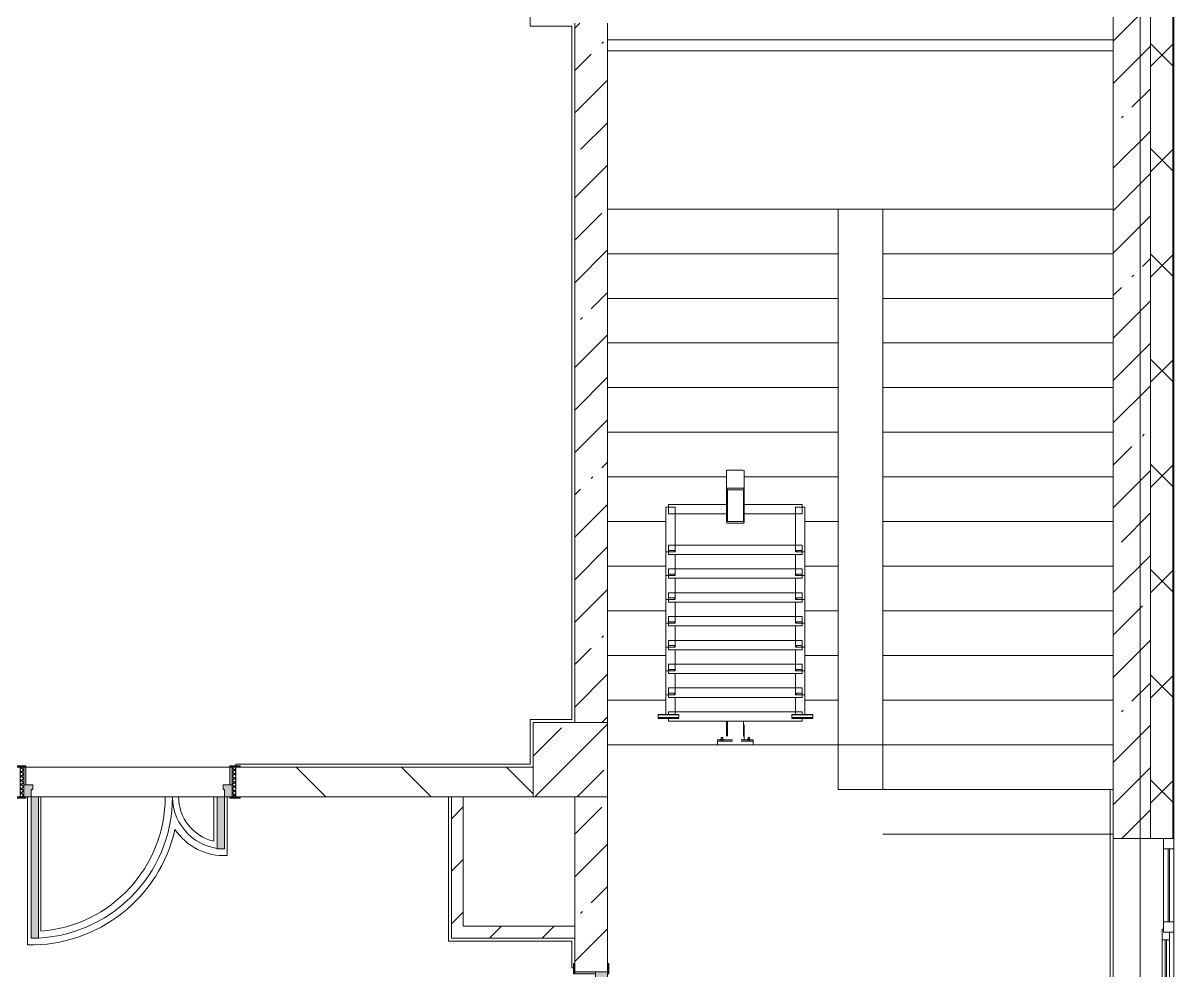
# Model space of a CAD drawing. Header units: millimetres. Extents: x -5524 to 188508, y -8553 to 29000.
# Drawn here: x 178998 to 186736, y 12230 to 18600 of the extents above; entities that cross this region are included whole.
import ezdxf

# ---------------------------------------------------------------- set-up
doc = ezdxf.new("R2010")
doc.units = ezdxf.units.MM
doc.linetypes.add('200_ШТРИХ__ш1_п0_6_', pattern=[160, 100, -60])
for name, color, linetype, lineweight in [('A-DETL-MBND-1', 7, '200_ШТРИХ__ш1_п0_6_', 9), ('A-GENM', 7, 'Continuous', 5), ('A-GLAZ-2', 7, 'Continuous', 5), ('A-WALL', 7, 'Continuous', 9), ('A-WALL-2', 7, 'Continuous', 5), ('I-WALL-2', 7, 'Continuous', 5), ('S-COLS-2', 7, 'Continuous', 5), ('S-STRS-2', 7, 'Continuous', 5), ('Оси', 7, 'Continuous', 9)]:
    doc.layers.add(name, color=color, linetype=linetype, lineweight=lineweight)
for name, color, linetype, lineweight, true_color in [('A-DOOR-4', 7, 'Continuous', 5, 0xaaaaaa), ('A-DOOR-5', 7, 'Continuous', 5, 0xe2e2e2), ('A-DOOR-FRAM-4', 7, 'Continuous', 5, 0xe2e2e2), ('A-DOOR-FRAM-5', 7, 'Continuous', 5, 0xaaaaaa), ('A-FLOR-2', 7, 'Continuous', 5, 0xaaaaaa)]:
    doc.layers.add(name, color=color, linetype=linetype, lineweight=lineweight, true_color=true_color)
pattern_1 = [(45, (61498, 0), (-285.1231, 285.1231), []), (45, (61783.12, 0), (-285.1231, 285.1231), [504.031, -100.806, 16.764, -84.042])]
pattern_2 = [(45, (61498, 0), (-176.7767, 176.7767), [])]

# ---------------------------------------------------------------- blocks, each defined once
blk = doc.blocks.new('110_Дверь_СКБ_2Ст - Д-1_л_Лестничная клетка EIS60 2-32142534-3_6_1_птичка')
at = {"layer": 'A-DOOR-5'}
for points in [[(612.5, 110), (662.5, 110), (662.5, 1010), (612.5, 1010), (612.5, 604.3)], [(-587.5, 110), (-587.5, 510), (-637.5, 510), (-637.5, 110)], [(712.5, -110), (712.5, 30), (697.5, 25.9), (697.5, -110)]]:
    blk.add_hatch(color=256, dxfattribs=at).paths.add_polyline_path(points)
h = blk.add_hatch(color=256, dxfattribs=at)
h.paths.add_polyline_path([(712.5, 30), (712.5, 110), (662.5, 110), (662.5, 60), (652.5, 60), (652.5, 30)])
h.paths.add_polyline_path([(-627.5, 30), (-627.5, 60), (-637.5, 60), (-637.5, 110), (-687.5, 110), (-687.5, 30)])
at = {"layer": 'A-DOOR-FRAM-4'}
for points in [[(-672.5, 110), (-672.5, 118), (-742.5, 118), (-742.5, 110)], [(767.5, 110), (767.5, 118), (697.5, 118), (697.5, 110)], [(-672.5, -110), (-672.5, 30), (-687.5, 25.9), (-687.5, -110)], [(-672.5, -118), (-672.5, -110), (-742.5, -110), (-742.5, -118)], [(767.5, -118), (767.5, -110), (697.5, -110), (697.5, -118)]]:
    blk.add_hatch(color=256, dxfattribs=at).paths.add_polyline_path(points)
at = {"layer": 'A-DOOR-4'}
for p, q in [((662.5, 1010), (612.5, 1010)), ((612.5, 1010), (612.5, 110)), ((662.5, 110), (662.5, 1010)), ((-637.5, 510), (-637.5, 110)), ((-587.5, 510), (-637.5, 510)), ((-587.5, 110), (-587.5, 510)), ((-637.5, 110), (-587.5, 110)), ((612.5, 110), (662.5, 110))]:
    blk.add_line(p, q, dxfattribs=at)
for centre, radius, start, end in [((662.5, 110), 900, 90, 180), ((-637.5, 110), 400, 360, 90)]:
    blk.add_arc(centre, radius, start, end, dxfattribs=at)
at = {"layer": 'A-DOOR-FRAM-5'}
for p, q in [((-672.5, 118), (-742.5, 118)), ((-742.5, 118), (-742.5, 110)), ((-742.5, 110), (-672.5, 110)), ((-637.5, 110), (-687.5, 110)), ((-687.5, 110), (-687.5, 30)), ((-672.5, 110), (-672.5, 118)), ((-637.5, 60), (-637.5, 110)), ((662.5, 110), (662.5, 60)), ((712.5, 110), (662.5, 110)), ((767.5, 118), (697.5, 118)), ((697.5, 118), (697.5, 110)), ((697.5, 110), (767.5, 110)), ((712.5, 30), (712.5, 110)), ((767.5, 110), (767.5, 118)), ((-687.5, 30), (-627.5, 30)), ((-672.5, 30), (-687.5, 30)), ((-687.5, 30), (-687.5, -110)), ((-672.5, -110), (-672.5, 30)), ((-627.5, 60), (-637.5, 60)), ((-627.5, 30), (-627.5, 60)), ((662.5, 60), (652.5, 60)), ((652.5, 60), (652.5, 30)), ((652.5, 30), (712.5, 30)), ((712.5, 30), (697.5, 30)), ((697.5, 30), (697.5, -110)), ((712.5, -110), (712.5, 30)), ((-672.5, -110), (-742.5, -110)), ((-742.5, -110), (-742.5, -118)), ((-742.5, -118), (-672.5, -118)), ((-687.5, -110), (-672.5, -110)), ((-672.5, -118), (-672.5, -110)), ((697.5, -110), (712.5, -110)), ((767.5, -110), (697.5, -110)), ((697.5, -110), (697.5, -118)), ((697.5, -118), (767.5, -118)), ((767.5, -118), (767.5, -110))]:
    blk.add_line(p, q, dxfattribs=at)
blk = doc.blocks.new('120_Окно_СКБ_2Ст_Фрамуга сверху - 120_Окно_СКБ_2Ст_2300х2500_h_ ДОО 2-24160916-3_6_1_птичка')
at = {"layer": 'A-GLAZ-2'}
for p, q in [((-1150, 13), (-1150, 83)), ((-1150, 83), (-1080, 83)), ((1150, 83), (-1150, 83)), ((-1080, 83), (-1080, 13)), ((-1080, 83), (1080, 83)), ((-590, 13), (-590, 83)), ((-590, 83), (-520, 83)), ((-520, 83), (-520, 13)), ((1080, 13), (1080, 83)), ((1080, 83), (1150, 83)), ((1150, 83), (1150, 13)), ((-1080, 13), (-1150, 13)), ((-1150, 13), (-540, 13)), ((-590, 53), (-1080, 53)), ((-590, 43), (-1080, 43)), ((-1080, 13), (-540, 13)), ((-520, 13), (-590, 13)), ((-520, 13), (-540, 13)), ((-540, 13), (-540, 3)), ((-540, 3), (1100, 3)), ((1100, 3), (-540, 3)), ((1080, 53), (-520, 53)), ((-520, 53), (-520, 13)), ((-470, 3), (-470, 53)), ((-470, 33), (1030, 33)), ((1030, 23), (-470, 23)), ((1030, 3), (1030, 53)), ((1080, 13), (1080, 53)), ((1150, 13), (1080, 13)), ((1100, 13), (1080, 13)), ((1100, 13), (1150, 13)), ((1100, 3), (1100, 13))]:
    blk.add_line(p, q, dxfattribs=at)
blk = doc.blocks.new('Анкер клиновой - Анкер клиновой МКТ В 10-10-16_85-22193208-3_6_1_птичка')
at = {"layer": 'A-DETL-MBND-1'}
for p, q in [((122191.4, 13788), (122191.4, 13784)), ((122207.4, 13788), (122191.4, 13788)), ((122191.4, 13788), (122207.4, 13788)), ((122194.4, 13798), (122194.4, 13784)), ((122204.4, 13798), (122194.4, 13798)), ((122194.4, 13798), (122204.4, 13798)), ((122204.4, 13784), (122204.4, 13798)), ((122207.4, 13784), (122207.4, 13788))]:
    blk.add_line(p, q, dxfattribs=at)
blk = doc.blocks.new('ОМ_Полоса_Трапеция прямоугольная_Прокат_ГОСТ 103-2006 - ОМ_Полоса_Трапеция прямоугольная_Прокат_ГОСТ 103-2006-21111644-3_6_1_птичка')
at = {"layer": 'A-GENM'}
for p, q in [((122699.4, 15046.5), (122699.4, 15056.5)), ((122699.4, 15056.5), (122739.4, 15056.5)), ((122739.4, 15046.5), (122699.4, 15046.5)), ((122739.4, 15056.5), (122739.4, 15046.5))]:
    blk.add_line(p, q, dxfattribs=at)
blk = doc.blocks.new('ОМ_Полоса_Трапеция прямоугольная_Прокат_ГОСТ 103-2006 - ОМ_Полоса_Трапеция прямоугольная_Прокат_ГОСТ 103-2006-V96-3_6_1_птичка')
at = {"layer": 'A-GENM'}
for p, q in [((122699.4, 14416.5), (122699.4, 14406.5)), ((122739.4, 14416.5), (122699.4, 14416.5)), ((122699.4, 14406.5), (122739.4, 14406.5)), ((122739.4, 14406.5), (122739.4, 14416.5))]:
    blk.add_line(p, q, dxfattribs=at)
blk = doc.blocks.new('ОМ_Полоса_Трапеция прямоугольная_Прокат_ГОСТ 103-2006 - ОМ_Полоса_Трапеция прямоугольная_Прокат_ГОСТ 103-2006-V97-3_6_1_птичка')
at = {"layer": 'A-GENM'}
for p, q in [((122699.4, 14256.5), (122699.4, 14246.5)), ((122739.4, 14256.5), (122699.4, 14256.5)), ((122699.4, 14246.5), (122739.4, 14246.5)), ((122739.4, 14246.5), (122739.4, 14256.5))]:
    blk.add_line(p, q, dxfattribs=at)
blk = doc.blocks.new('ОМ_Полоса_Трапеция прямоугольная_Прокат_ГОСТ 103-2006 - ОМ_Полоса_Трапеция прямоугольная_Прокат_ГОСТ 103-2006-V98-3_6_1_птичка')
at = {"layer": 'A-GENM'}
for p, q in [((122699.4, 14096.5), (122699.4, 14086.5)), ((122739.4, 14096.5), (122699.4, 14096.5)), ((122699.4, 14086.5), (122739.4, 14086.5)), ((122739.4, 14086.5), (122739.4, 14096.5))]:
    blk.add_line(p, q, dxfattribs=at)
blk = doc.blocks.new('ОМ_Полоса_Прокат_ГОСТ 103-2006 - ОМ_Полоса_Прокат_ГОСТ 103-2006-22193251-3_6_1_птичка')
at = {"layer": 'A-GENM'}
for p, q in [((122809.4, 13929.5), (122669.4, 13929.5)), ((122669.4, 13929.5), (122669.4, 13926.5)), ((122809.4, 13926.5), (122809.4, 13929.5)), ((122669.4, 13926.5), (122809.4, 13926.5))]:
    blk.add_line(p, q, dxfattribs=at)
blk = doc.blocks.new('ОМ_Полоса_Прокат_ГОСТ 103-2006 - ОМ_Полоса_Прокат_ГОСТ 103-2006-22193252-3_6_1_птичка')
at = {"layer": 'A-GENM'}
for p, q in [((122669.4, 13954.2), (122669.4, 13950.8)), ((122809.4, 13954.2), (122669.4, 13954.2)), ((122669.4, 13950.8), (122809.4, 13950.8)), ((122669.4, 13933.9), (122669.4, 13950.8)), ((122809.4, 13933.9), (122669.4, 13933.9)), ((122809.4, 13950.8), (122809.4, 13954.2)), ((122809.4, 13950.8), (122809.4, 13933.9))]:
    blk.add_line(p, q, dxfattribs=at)
blk = doc.blocks.new('ОМ_Полоса_Трапеция прямоугольная_Прокат_ГОСТ 103-2006 - ОМ_Полоса_Трапеция прямоугольная_Прокат_ГОСТ 103-2006-21111686-3_6_1_птичка')
at = {"layer": 'A-GENM'}
for p, q in [((121839.4, 15056.5), (121879.4, 15056.5)), ((121839.4, 15046.5), (121839.4, 15056.5)), ((121879.4, 15046.5), (121839.4, 15046.5)), ((121879.4, 15056.5), (121879.4, 15046.5))]:
    blk.add_line(p, q, dxfattribs=at)
blk = doc.blocks.new('ОМ_Полоса_Трапеция прямоугольная_Прокат_ГОСТ 103-2006 - ОМ_Полоса_Трапеция прямоугольная_Прокат_ГОСТ 103-2006-V99-3_6_1_птичка')
at = {"layer": 'A-GENM'}
for p, q in [((121879.4, 14416.5), (121839.4, 14416.5)), ((121839.4, 14416.5), (121839.4, 14406.5)), ((121839.4, 14406.5), (121879.4, 14406.5)), ((121879.4, 14406.5), (121879.4, 14416.5))]:
    blk.add_line(p, q, dxfattribs=at)
blk = doc.blocks.new('ОМ_Полоса_Трапеция прямоугольная_Прокат_ГОСТ 103-2006 - ОМ_Полоса_Трапеция прямоугольная_Прокат_ГОСТ 103-2006-V100-3_6_1_птичка')
at = {"layer": 'A-GENM'}
for p, q in [((121879.4, 14256.5), (121839.4, 14256.5)), ((121839.4, 14256.5), (121839.4, 14246.5)), ((121839.4, 14246.5), (121879.4, 14246.5)), ((121879.4, 14246.5), (121879.4, 14256.5))]:
    blk.add_line(p, q, dxfattribs=at)
blk = doc.blocks.new('ОМ_Полоса_Трапеция прямоугольная_Прокат_ГОСТ 103-2006 - ОМ_Полоса_Трапеция прямоугольная_Прокат_ГОСТ 103-2006-V101-3_6_1_птичка')
at = {"layer": 'A-GENM'}
for p, q in [((121879.4, 14096.5), (121839.4, 14096.5)), ((121839.4, 14096.5), (121839.4, 14086.5)), ((121839.4, 14086.5), (121879.4, 14086.5)), ((121879.4, 14086.5), (121879.4, 14096.5))]:
    blk.add_line(p, q, dxfattribs=at)
blk = doc.blocks.new('ОМ_Полоса_Прокат_ГОСТ 103-2006 - ОМ_Полоса_Прокат_ГОСТ 103-2006-22193295-3_6_1_птичка')
at = {"layer": 'A-GENM'}
for p, q in [((121909.4, 13929.5), (121769.4, 13929.5)), ((121769.4, 13929.5), (121769.4, 13926.5)), ((121909.4, 13926.5), (121909.4, 13929.5)), ((121769.4, 13926.5), (121909.4, 13926.5))]:
    blk.add_line(p, q, dxfattribs=at)
blk = doc.blocks.new('ОМ_Полоса_Прокат_ГОСТ 103-2006 - ОМ_Полоса_Прокат_ГОСТ 103-2006-22193296-3_6_1_птичка')
at = {"layer": 'A-GENM'}
for p, q in [((121909.4, 13954.2), (121769.4, 13954.2)), ((121769.4, 13954.2), (121769.4, 13950.8)), ((121769.4, 13950.8), (121909.4, 13950.8)), ((121769.4, 13933.9), (121769.4, 13950.8)), ((121909.4, 13933.9), (121769.4, 13933.9)), ((121909.4, 13950.8), (121909.4, 13954.2)), ((121909.4, 13950.8), (121909.4, 13933.9))]:
    blk.add_line(p, q, dxfattribs=at)
blk = doc.blocks.new('ОМ_Нижняя опорная пятка1 - ОМ_Нижняя опорная пятка-21111576-3_6_1_птичка')
at = {"layer": 'A-DETL-MBND-1'}
for p, q in [((-96, -10), (-96, 0)), ((-84, -10), (-84, 0)), ((84, -10), (84, 0)), ((96, -10), (96, 0))]:
    blk.add_line(p, q, dxfattribs=at)
blk = doc.blocks.new('ОМ_Труба_ГОСТ 8639-82 - ОМ_Труба_ГОСТ 8639-82-21111694-3_6_1_птичка')
at = {"layer": 'A-GENM'}
for p, q in [((122229.4, 15590.5), (122229.4, 15456.5)), ((122238.4, 15595.1), (122340.4, 15595.1)), ((122349.4, 15456.5), (122349.4, 15590.5)), ((122229.4, 15256.4), (122229.4, 15456.5)), ((122235.4, 15456.5), (122235.4, 15256.4)), ((122238.4, 15474.2), (122340.4, 15474.2)), ((122340.4, 15462.4), (122238.4, 15462.4)), ((122343.4, 15256.4), (122343.4, 15456.5)), ((122349.4, 15456.5), (122349.4, 15256.4)), ((122238.4, 15250.5), (122340.4, 15250.5)), ((122340.4, 15238.8), (122238.4, 15238.8))]:
    blk.add_line(p, q, dxfattribs=at)
at = {"layer": 'A-GENM', "flags": 128}
for points in [[(122229.4, 15456.5), (122229.6, 15460), (122230.1, 15463.3), (122231, 15466.3), (122232.1, 15469), (122233.4, 15471.2), (122235, 15472.8), (122236.7, 15473.8), (122238.4, 15474.2)], [(122238.4, 15462.4), (122237.9, 15462.3), (122237.3, 15461.9), (122236.8, 15461.4), (122236.3, 15460.7), (122235.9, 15459.8), (122235.7, 15458.8), (122235.5, 15457.7), (122235.4, 15456.5)], [(122340.4, 15474.2), (122342.2, 15473.8), (122343.9, 15472.8), (122345.4, 15471.2), (122346.8, 15469), (122347.9, 15466.3), (122348.8, 15463.3), (122349.3, 15460), (122349.4, 15456.5)], [(122343.4, 15456.5), (122343.4, 15457.7), (122343.2, 15458.8), (122342.9, 15459.8), (122342.6, 15460.7), (122342.1, 15461.4), (122341.6, 15461.9), (122341, 15462.3), (122340.4, 15462.4)], [(122238.4, 15238.8), (122236.7, 15239.1), (122235, 15240.1), (122233.4, 15241.8), (122232.1, 15243.9), (122231, 15246.6), (122230.1, 15249.7), (122229.6, 15253), (122229.4, 15256.4)], [(122235.4, 15256.4), (122235.5, 15255.3), (122235.7, 15254.2), (122235.9, 15253.2), (122236.3, 15252.3), (122236.8, 15251.5), (122237.3, 15251), (122237.9, 15250.7), (122238.4, 15250.5)], [(122349.4, 15256.4), (122349.3, 15253), (122348.8, 15249.7), (122347.9, 15246.6), (122346.8, 15243.9), (122345.4, 15241.8), (122343.9, 15240.1), (122342.2, 15239.1), (122340.4, 15238.8)], [(122340.4, 15250.5), (122341, 15250.7), (122341.6, 15251), (122342.1, 15251.5), (122342.6, 15252.3), (122342.9, 15253.2), (122343.2, 15254.2), (122343.4, 15255.3), (122343.4, 15256.4)]]:
    blk.add_lwpolyline(points, dxfattribs=at)
at = {"layer": 'A-GENM'}
for centre, major_axis, start_param, end_param in [((122238.4, 15590.5), (9, 0), 1.570796, 3.141593), ((122340.4, 15590.5), (9, 0), 0, 1.570796), ((122238.4, 15538.5), (9, 0), 3.141593, 3.665191), ((122340.4, 15538.5), (-9, 0), 2.617994, 3.141593)]:
    blk.add_ellipse(centre, major_axis=major_axis, ratio=0.509802, start_param=start_param, end_param=end_param, dxfattribs=at)
blk = doc.blocks.new('ОМ_Уголок_ГОСТ 8509-93 - ОМ_Уголок_ГОСТ 8509-93-22194532-3_6_1_птичка')
at = {"layer": 'A-GENM'}
for p, q in [((0, 45.2), (0, -17.8)), ((390, 45.2), (0, 45.2)), ((900, 45.2), (510, 45.2)), ((900, -17.8), (900, 45.2)), ((0, -17.8), (390, -17.8)), ((510, -17.8), (900, -17.8))]:
    blk.add_line(p, q, dxfattribs=at)
blk = doc.blocks.new('ОМ_Уголок_ГОСТ 8509-93 - ОМ_Уголок_ГОСТ 8509-93-V102-3_6_1_птичка')
at = {"layer": 'A-GENM'}
for p, q in [((0, 45.2), (0, -17.8)), ((900, 45.2), (0, 45.2)), ((900, -17.8), (900, 45.2)), ((0, -17.8), (900, -17.8))]:
    blk.add_line(p, q, dxfattribs=at)
blk = doc.blocks.new('ОМ_Уголок_ГОСТ 8509-93 - ОМ_Уголок_ГОСТ 8509-93-22194533-3_6_1_птичка')
at = {"layer": 'A-GENM'}
for p, q in [((0, 45.2), (0, -17.8)), ((300, 45.2), (0, 45.2)), ((300, -17.8), (300, 45.2)), ((0, -17.8), (300, -17.8))]:
    blk.add_line(p, q, dxfattribs=at)
blk = doc.blocks.new('ОМ_Уголок_ГОСТ 8509-93 - ОМ_Уголок_ГОСТ 8509-93-V103-3_6_1_птичка')
at = {"layer": 'A-GENM'}
for p, q in [((0, 45.2), (0, -17.8)), ((142.2, 45.2), (0, 45.2)), ((0, -17.8), (160, -17.8))]:
    blk.add_line(p, q, dxfattribs=at)
blk = doc.blocks.new('ОМ_Уголок_ГОСТ 8509-93 - ОМ_Уголок_ГОСТ 8509-93-V104-3_6_1_птичка')
at = {"layer": 'A-GENM'}
for p, q in [((300, 45.2), (157.8, 45.2)), ((300, -17.8), (300, 45.2)), ((140, -17.8), (300, -17.8))]:
    blk.add_line(p, q, dxfattribs=at)
blk = doc.blocks.new('ОМ_Уголок_ГОСТ 8509-93 - ОМ_Уголок_ГОСТ 8509-93-V105-3_6_1_птичка')
at = {"layer": 'A-GENM'}
for p, q in [((0, 45.2), (0, 27.8)), ((900, 45.2), (0, 45.2)), ((0, 7.4), (0, -17.8)), ((900, 27.8), (900, 45.2)), ((900, -17.8), (900, 7.4)), ((0, -17.8), (900, -17.8))]:
    blk.add_line(p, q, dxfattribs=at)
blk = doc.blocks.new('ОМ_Уголок_ГОСТ 8509-93 - ОМ_Уголок_ГОСТ 8509-93-V106-3_6_1_птичка')
at = {"layer": 'A-GENM'}
for p, q in [((0, 45.2), (0, -17.8)), ((7.4, 45.2), (0, 45.2)), ((142.2, 45.2), (27.8, 45.2)), ((0, -17.8), (7.4, -17.8)), ((27.8, -17.8), (160, -17.8))]:
    blk.add_line(p, q, dxfattribs=at)
blk = doc.blocks.new('ОМ_Уголок_ГОСТ 8509-93 - ОМ_Уголок_ГОСТ 8509-93-V107-3_6_1_птичка')
at = {"layer": 'A-GENM'}
for p, q in [((272.2, 45.2), (157.8, 45.2)), ((300, 45.2), (292.6, 45.2)), ((300, -17.8), (300, 45.2)), ((140, -17.8), (272.2, -17.8)), ((292.6, -17.8), (300, -17.8))]:
    blk.add_line(p, q, dxfattribs=at)
blk = doc.blocks.new('ОМ_Труба_ГОСТ 8639-82 - ОМ_Труба_ГОСТ 8639-82-21111710-3_6_1_птичка')
at = {"layer": 'A-DETL-MBND-1'}
for p, q in [((122229.4, 13908.7), (122229.4, 13784)), ((122235.4, 13908.7), (122235.4, 13784)), ((122343.4, 13908.7), (122343.4, 13784)), ((122349.4, 13784), (122349.4, 13908.7))]:
    blk.add_line(p, q, dxfattribs=at)
blk = doc.blocks.new('ОМ_Уголок_ГОСТ 8510-86 - ОМ_Уголок_ГОСТ 8510-86-21111720-3_6_1_птичка')
at = {"layer": 'A-DETL-MBND-1'}
for p, q in [((0, 34), (0, 0)), ((0, 10), (240, 10)), ((0, 0), (240, 0)), ((240, 0), (240, 34))]:
    blk.add_line(p, q, dxfattribs=at)
blk = doc.blocks.new('BSC_Колонна _Прямоугольная - 500х500-22291386-3_6_1_птичка')
at = {"layer": 'S-COLS-2'}
h = blk.add_hatch(dxfattribs=at)
h.set_pattern_fill('FP_129', color=256, style=0, pattern_type=2)
h.set_pattern_definition([(45, (-121180, -13650), (-285.1231, 285.1231), []), (45, (-120894.88, -13650), (-285.1231, 285.1231), [504.031, -100.806, 16.764, -84.042])])
h.paths.add_polyline_path([(-250, -250), (250, -250), (250, 250), (-250, 250), (-250, -114.1)])
for p, q in [((250, 250), (-250, 250)), ((-250, 250), (-250, -250)), ((250, -250), (250, 250)), ((-250, -250), (250, -250))]:
    blk.add_line(p, q, dxfattribs=at)
blk = doc.blocks.new('110_Дверь_СКБ_2Ст - Д-6_п__ ДОО_Дв_1450x2100h_Дверь из раздевальной в коридор-32358047-3_6_1_птичка')
at = {"layer": 'A-DOOR-4'}
h = blk.add_hatch(dxfattribs=at)
h.set_pattern_fill('FP_152', color=256, style=0, pattern_type=2)
h.set_pattern_definition([(225, (1576.41, -164.685), (-14.14214, 14.14214), []), (135, (1576.41, -164.685), (14.14214, 14.14214), [])])
h.paths.add_polyline_path([(737.5, -100), (737.5, 100), (712.5, 100), (712.5, -100)])
at = {"layer": 'A-DOOR-5'}
h = blk.add_hatch(color=256, dxfattribs=at)
h.paths.add_polyline_path([(-637.5, -100), (-637.5, -50), (-627.5, -50), (-627.5, -20), (-687.5, -20), (-687.5, -100)])
h.paths.add_polyline_path([(662.5, -100), (712.5, -100), (712.5, -20), (652.5, -20), (652.5, -50), (662.5, -50)])
for points in [[(-587.5, -1050), (-587.5, -100), (-637.5, -100), (-637.5, -1050)], [(662.5, -450), (662.5, -100), (612.5, -100), (612.5, -450)]]:
    blk.add_hatch(color=256, dxfattribs=at).paths.add_polyline_path(points)
at = {"layer": 'A-DOOR-FRAM-4'}
for points in [[(-672.5, 100), (-672.5, 108), (-742.5, 108), (-742.5, 100)], [(-672.5, -20), (-672.5, 100), (-687.5, 100), (-687.5, -20)], [(767.5, 100), (767.5, 108), (697.5, 108), (697.5, 100)], [(712.5, -20), (712.5, 100), (697.5, 100), (697.5, -20)], [(-672.5, -108), (-672.5, -100), (-742.5, -100), (-742.5, -108)], [(767.5, -108), (767.5, -100), (697.5, -100), (697.5, -108)]]:
    blk.add_hatch(color=256, dxfattribs=at).paths.add_polyline_path(points)
at = {"layer": 'A-DOOR-FRAM-5'}
h = blk.add_hatch(dxfattribs=at)
h.set_pattern_fill('FP_153', color=256, style=0, pattern_type=2)
h.set_pattern_definition([(315, (-546.384, -164.685), (-14.1421, -14.1421), []), (225, (-546.384, -164.685), (-14.1421, 14.1421), [])])
h.paths.add_polyline_path([(-687.5, -100), (-687.5, 100), (-712.5, 100), (-712.5, -100)])
at = {"layer": 'A-DOOR-4'}
for p, q in [((-637.5, -100), (-587.5, -100)), ((-637.5, -1050), (-637.5, -100)), ((-587.5, -100), (-587.5, -1050)), ((612.5, -100), (662.5, -100)), ((612.5, -450), (612.5, -100)), ((662.5, -100), (662.5, -450)), ((662.5, -450), (612.5, -450)), ((-587.5, -1050), (-637.5, -1050))]:
    blk.add_line(p, q, dxfattribs=at)
for centre, radius, start, end in [((-637.5, -100), 950, 270, 360), ((662.5, -100), 350, 180, 270)]:
    blk.add_arc(centre, radius, start, end, dxfattribs=at)
at = {"layer": 'A-DOOR-FRAM-5'}
for p, q in [((-742.5, 108), (-672.5, 108)), ((-742.5, 100), (-742.5, 108)), ((-672.5, 100), (-742.5, 100)), ((-712.5, 100), (-687.5, 100)), ((-712.5, -100), (-712.5, 100)), ((-687.5, 100), (-687.5, -100)), ((-687.5, 100), (-672.5, 100)), ((-687.5, -20), (-687.5, 100)), ((-672.5, 108), (-672.5, 100)), ((-672.5, 100), (-672.5, -20)), ((697.5, 100), (697.5, 108)), ((697.5, 108), (767.5, 108)), ((697.5, -20), (697.5, 100)), ((697.5, 100), (712.5, 100)), ((767.5, 100), (697.5, 100)), ((712.5, -100), (712.5, 100)), ((712.5, 100), (737.5, 100)), ((712.5, 100), (712.5, -20)), ((737.5, 100), (737.5, -100)), ((767.5, 108), (767.5, 100)), ((-687.5, -20), (-627.5, -20)), ((-687.5, -100), (-687.5, -20)), ((-672.5, -20), (-687.5, -20)), ((-637.5, -50), (-637.5, -100)), ((-627.5, -50), (-637.5, -50)), ((-627.5, -20), (-627.5, -50)), ((652.5, -20), (712.5, -20)), ((652.5, -50), (652.5, -20)), ((662.5, -50), (652.5, -50)), ((662.5, -100), (662.5, -50)), ((712.5, -20), (697.5, -20)), ((712.5, -20), (712.5, -100)), ((-742.5, -100), (-672.5, -100)), ((-742.5, -108), (-742.5, -100)), ((-672.5, -108), (-742.5, -108)), ((-687.5, -100), (-712.5, -100)), ((-637.5, -100), (-687.5, -100)), ((-672.5, -100), (-672.5, -108)), ((712.5, -100), (662.5, -100)), ((697.5, -108), (697.5, -100)), ((697.5, -100), (767.5, -100)), ((767.5, -108), (697.5, -108)), ((737.5, -100), (712.5, -100)), ((767.5, -100), (767.5, -108))]:
    blk.add_line(p, q, dxfattribs=at)
blk = doc.blocks.new('Зашивка приборов отопления41 - Зашивка приборов отопления-33325756-3_6_1_птичка')
at = {"layer": 'A-WALL-2'}
for p, q in [((121290.8, 18669.6), (124690.8, 18669.6)), ((124690.8, 18669.6), (121290.8, 18669.6)), ((121290.8, 18594.6), (124690.8, 18594.6))]:
    blk.add_line(p, q, dxfattribs=at)

msp = doc.modelspace()

# ---------------------------------------------------------------- hatches: boundary and pattern name
at = {"layer": 'A-WALL-2'}
h = msp.add_hatch(dxfattribs=at)
h.set_pattern_fill('FP_68', color=256, style=0, pattern_type=2)
h.set_pattern_definition([(45, (61498, 0), (-353.5534, 353.5534), []), (135, (61498, 0), (-353.5534, -353.5534), [])])
h.paths.add_polyline_path([(186578, -250), (186728, -250), (186728, 7700), (186578, 7700), (186578, -100)])
h.paths.add_polyline_path([(186728, 8900), (186728, 10820), (186578, 10820), (186578, 8900)])
h.paths.add_polyline_path([(186728, 13120), (186728, 21400), (186578, 21400), (186578, 13120)])
at = {"layer": 'I-WALL-2'}
h = msp.add_hatch(dxfattribs=at)
h.set_pattern_fill('FP_64', color=256, style=0, pattern_type=2)
h.set_pattern_definition(pattern_1)
h.paths.add_polyline_path([(186328, 10600), (186578, 10600), (186578, 10820), (186328, 10820), (186328, 10643.5)])
h.paths.add_polyline_path([(186578, 13120), (186578, 21400), (186328, 21400), (186328, 13120)])
h = msp.add_hatch(dxfattribs=at)
h.set_pattern_fill('FP_64', color=256, style=0, pattern_type=2)
h.set_pattern_definition(pattern_1)
h.paths.add_polyline_path([(182708, 10380), (182928, 10380), (182928, 10825), (182708, 10825), (182708, 10400)])
h.paths.add_polyline_path([(182928, 12225), (182928, 13400), (182708, 13400), (182708, 12225), (182878, 12225)])
h.paths.add_polyline_path([(182708, 13900), (182928, 13900), (182928, 18600), (182708, 18600), (182708, 14692.8)])
h.paths.add_polyline_path([(182927.6, 19100), (182928, 19100), (182928, 19110), (182708, 19110), (182708, 19100)])
h = msp.add_hatch(dxfattribs=at)
h.set_pattern_fill('FP_67', color=256, style=0, pattern_type=2)
h.set_pattern_definition([(135, (61498, 0), (-353.5534, -353.5534), [])])
h.paths.add_polyline_path([(182428, 13400), (182428, 13600), (180428.4, 13600), (180428.4, 13400), (181958, 13400)])
h.paths.add_polyline_path([(172548, 13400), (177098, 13400), (177098, 13600), (172548, 13600), (172548, 13535.9)])
h.paths.add_polyline_path([(171298, 13400), (172048, 13400), (172048, 13600), (171268, 13600), (171268, 13400)])
h.paths.add_polyline_path([(178948.4, 13400), (178978.4, 13400), (178978.4, 13600), (177598, 13600), (177598, 13400), (178024.4, 13400)])
h.paths.add_polyline_path([(169818, 13400), (169818, 13600), (164498, 13600), (164498, 13400), (169788, 13400)])
h.paths.add_polyline_path([(162598, 13400), (163048, 13400), (163048, 13600), (162598, 13600), (162598, 13535.9)])
h = msp.add_hatch(dxfattribs=at)
h.set_pattern_fill('FP_69', color=256, style=0, pattern_type=2)
h.set_pattern_definition(pattern_2)
h.paths.add_polyline_path([(181958, 12450), (181958, 13400), (181878, 13400), (181878, 12450)])
h = msp.add_hatch(dxfattribs=at)
h.set_pattern_fill('FP_69', color=256, style=0, pattern_type=2)
h.set_pattern_definition(pattern_2)
h.paths.add_polyline_path([(182708, 12450), (182708, 12530), (181958, 12530), (181958, 12450)])

# ---------------------------------------------------------------- linework, layer by layer
at = {"layer": 'A-FLOR-2'}
for p, q in [((182408, 18580), (182408, 19120)), ((182688, 18580), (182408, 18580)), ((182688, 13920), (182688, 18580)), ((182408, 13620), (182408, 13920)), ((182408, 13920), (182688, 13920)), ((184778, 13750), (182928, 13750)), ((184478, 13450), (184478, 13750)), ((184778, 13450), (184778, 13750)), ((180428.4, 13608), (180428.4, 13620)), ((180428.4, 13620), (182408, 13620)), ((179029.3, 13400), (179029.3, 12405.2)), ((179119.3, 13400), (179103.4, 13400)), ((179119.3, 12497.7), (179119.3, 13400)), ((180044.3, 13400), (179954.3, 13400)), ((180303.4, 13400), (180280.4, 13400)), ((180280.4, 13400), (180280.4, 13102.9)), ((180370.4, 13005.6), (180370.4, 13400)), ((181858, 12430), (181858, 13400)), ((186307, 13450), (184478, 13450)), ((186307, 10600), (186307, 13450)), ((186328, 13150), (186307, 13150)), ((182688, 12430), (181858, 12430)), ((182688, 12250), (182688, 12430)), ((182700, 12250), (182688, 12250))]:
    msp.add_line(p, q, dxfattribs=at)
for centre, radius, start, end in [((179049.3, 13400), 905, 274.43687, 360), ((180349.3, 13400), 305, 180, 256.9573), ((179049.3, 13400), 995, 268.8489, 347.32946), ((180349.3, 13400), 395, 213.54048, 273.07201)]:
    msp.add_arc(centre, radius, start, end, dxfattribs=at)
at = {"layer": 'A-WALL'}
for p, q in [((186728, 13120), (186728, 21550)), ((186731, 13120), (186731, 21553)), ((186578, 21400), (186578, 13120)), ((186578, 13120), (186578, 21400)), ((181958, 13400), (181878, 13400)), ((182708, 12450), (182708, 12530))]:
    msp.add_line(p, q, dxfattribs=at)
at = {"layer": 'A-WALL-2'}
for p, q in [((186736, 7700), (186736, 21558)), ((186578, 13120), (186736, 13120))]:
    msp.add_line(p, q, dxfattribs=at)
at = {"layer": 'I-WALL-2'}
for p, q in [((186328, 18850), (186328, 10600)), ((182708, 18600), (182708, 13900)), ((182928, 13900), (182928, 18600)), ((179018.4, 13600), (180388.4, 13600)), ((182428, 13600), (180458.4, 13600)), ((179954.3, 13400), (179119.3, 13400)), ((180280.4, 13400), (180044.3, 13400)), ((180458.4, 13400), (181878, 13400)), ((181878, 13400), (181878, 12450)), ((181958, 12530), (181958, 13400)), ((181958, 13400), (182428, 13400)), ((182708, 13400), (182708, 12530)), ((182928, 12280), (182928, 13400)), ((186328, 13120), (186578, 13120)), ((182708, 12530), (181958, 12530)), ((181878, 12450), (182708, 12450)), ((182708, 12450), (182708, 12280))]:
    msp.add_line(p, q, dxfattribs=at)
at = {"layer": 'S-STRS-2'}
for p, q in [((182928, 17350), (184478, 17350)), ((182928, 17350), (184478, 17350)), ((184478, 17350), (184778, 17350)), ((184478, 17050), (184478, 17350)), ((186328, 17350), (184778, 17350)), ((184778, 17350), (184778, 17050)), ((186328, 17350), (184778, 17350)), ((182928, 17050), (184478, 17050)), ((182928, 17050), (184478, 17050)), ((184478, 16750), (184478, 17050)), ((184778, 17050), (184778, 16750)), ((186328, 17050), (184778, 17050)), ((186328, 17050), (184778, 17050)), ((182928, 16750), (184478, 16750)), ((182928, 16750), (184478, 16750)), ((184478, 16450), (184478, 16750)), ((184778, 16750), (184778, 16450)), ((186328, 16750), (184778, 16750)), ((186328, 16750), (184778, 16750)), ((182928, 16450), (184478, 16450)), ((182928, 16450), (184478, 16450)), ((184478, 16150), (184478, 16450)), ((184778, 16450), (184778, 16150)), ((186328, 16450), (184778, 16450)), ((186328, 16450), (184778, 16450)), ((182928, 16150), (184478, 16150)), ((182928, 16150), (184478, 16150)), ((184478, 15850), (184478, 16150)), ((184778, 16150), (184778, 15850)), ((186328, 16150), (184778, 16150)), ((186328, 16150), (184778, 16150)), ((182928, 15850), (184478, 15850)), ((182928, 15850), (184478, 15850)), ((184478, 15550), (184478, 15850)), ((184778, 15850), (184778, 15550)), ((186328, 15850), (184778, 15850)), ((186328, 15850), (184778, 15850)), ((182928, 15550), (183730.6, 15550)), ((182928, 15550), (183730.6, 15550)), ((183844.3, 15550), (184478, 15550)), ((183844.3, 15550), (184478, 15550)), ((184478, 15250), (184478, 15550)), ((184778, 15550), (184778, 15250)), ((186328, 15550), (184778, 15550)), ((186328, 15550), (184778, 15550)), ((182928, 15250), (183319.6, 15250)), ((182928, 15250), (183319.6, 15250)), ((184255.2, 15250), (184478, 15250)), ((184255.2, 15250), (184478, 15250)), ((184478, 14950), (184478, 15250)), ((184778, 15250), (184778, 14950)), ((186328, 15250), (184778, 15250)), ((186328, 15250), (184778, 15250)), ((182928, 14950), (183319.6, 14950)), ((182928, 14950), (183319.6, 14950)), ((184255.2, 14950), (184478, 14950)), ((184255.2, 14950), (184478, 14950)), ((184478, 14650), (184478, 14950)), ((184778, 14950), (184778, 14650)), ((186328, 14950), (184778, 14950)), ((186328, 14950), (184778, 14950)), ((182928, 14650), (183319.6, 14650)), ((182928, 14650), (183319.6, 14650)), ((184255.2, 14650), (184478, 14650)), ((184255.2, 14650), (184478, 14650)), ((184478, 14350), (184478, 14650)), ((184778, 14650), (184778, 14350)), ((186328, 14650), (184778, 14650)), ((186328, 14650), (184778, 14650)), ((182928, 14350), (183319.6, 14350)), ((182928, 14350), (183319.6, 14350)), ((184255.2, 14350), (184478, 14350)), ((184255.2, 14350), (184478, 14350)), ((184478, 14050), (184478, 14350)), ((184778, 14350), (184778, 14050)), ((186328, 14350), (184778, 14350)), ((186328, 14350), (184778, 14350)), ((182928, 14050), (183319.6, 14050)), ((182928, 14050), (183319.6, 14050)), ((184255.2, 14050), (184478, 14050)), ((184255.2, 14050), (184478, 14050)), ((184478, 13750), (184478, 14050)), ((184778, 14050), (184778, 13750)), ((186328, 14050), (184778, 14050)), ((186328, 14050), (184778, 14050)), ((186328, 13750), (184778, 13750)), ((186328, 13750), (184778, 13750)), ((186328, 13450), (186307, 13450)), ((186328, 13450), (186307, 13450)), ((186328, 13150), (184778, 13150))]:
    msp.add_line(p, q, dxfattribs=at)
at = {"layer": 'Оси'}
msp.add_line((186508, 10029.8), (186508, 21915.1), dxfattribs=at)

# ---------------------------------------------------------------- block references
at = {"layer": 'A-DETL-MBND-1'}
for name, p in [('ОМ_Труба_ГОСТ 8639-82 - ОМ_Труба_ГОСТ 8639-82-21111710-3_6_1_птичка', (61498, 0)), ('Анкер клиновой - Анкер клиновой МКТ В 10-10-16_85-22193208-3_6_1_птичка', (61498, 0)), ('ОМ_Нижняя опорная пятка1 - ОМ_Нижняя опорная пятка-21111576-3_6_1_птичка', (183787.4, 13784)), ('Анкер клиновой - Анкер клиновой МКТ В 10-10-16_85-22193208-3_6_1_птичка', (61678, 0))]:
    msp.add_blockref(name, p, dxfattribs=at)
at = {"layer": 'A-DETL-MBND-1', "extrusion": (0, 0, -1), "rotation": 180}
msp.add_blockref('ОМ_Уголок_ГОСТ 8510-86 - ОМ_Уголок_ГОСТ 8510-86-21111720-3_6_1_птичка', (-183667.4, 13784), dxfattribs=at)
at = {"layer": 'A-DOOR-4'}
msp.add_blockref('110_Дверь_СКБ_2Ст - Д-6_п__ ДОО_Дв_1450x2100h_Дверь из раздевальной в коридор-32358047-3_6_1_птичка', (179690.9, 13500), dxfattribs=at)
at = {"layer": 'A-DOOR-4', "rotation": 269.9999999999998}
msp.add_blockref('110_Дверь_СКБ_2Ст - Д-1_л_Лестничная клетка EIS60 2-32142534-3_6_1_птичка', (182818, 11537.5), dxfattribs=at)
at = {"layer": 'A-GENM'}
for name, p in [('ОМ_Труба_ГОСТ 8639-82 - ОМ_Труба_ГОСТ 8639-82-21111694-3_6_1_птичка', (61498, 0)), ('ОМ_Полоса_Трапеция прямоугольная_Прокат_ГОСТ 103-2006 - ОМ_Полоса_Трапеция прямоугольная_Прокат_ГОСТ 103-2006-21111686-3_6_1_птичка', (61498, 0)), ('ОМ_Полоса_Трапеция прямоугольная_Прокат_ГОСТ 103-2006 - ОМ_Полоса_Трапеция прямоугольная_Прокат_ГОСТ 103-2006-21111644-3_6_1_птичка', (61498, 0)), ('ОМ_Полоса_Трапеция прямоугольная_Прокат_ГОСТ 103-2006 - ОМ_Полоса_Трапеция прямоугольная_Прокат_ГОСТ 103-2006-21111686-3_6_1_птичка', (61498, -160)), ('ОМ_Полоса_Трапеция прямоугольная_Прокат_ГОСТ 103-2006 - ОМ_Полоса_Трапеция прямоугольная_Прокат_ГОСТ 103-2006-21111644-3_6_1_птичка', (61498, -160)), ('ОМ_Полоса_Трапеция прямоугольная_Прокат_ГОСТ 103-2006 - ОМ_Полоса_Трапеция прямоугольная_Прокат_ГОСТ 103-2006-21111686-3_6_1_птичка', (61498, -320)), ('ОМ_Полоса_Трапеция прямоугольная_Прокат_ГОСТ 103-2006 - ОМ_Полоса_Трапеция прямоугольная_Прокат_ГОСТ 103-2006-21111644-3_6_1_птичка', (61498, -320)), ('ОМ_Полоса_Трапеция прямоугольная_Прокат_ГОСТ 103-2006 - ОМ_Полоса_Трапеция прямоугольная_Прокат_ГОСТ 103-2006-21111686-3_6_1_птичка', (61498, -480)), ('ОМ_Полоса_Трапеция прямоугольная_Прокат_ГОСТ 103-2006 - ОМ_Полоса_Трапеция прямоугольная_Прокат_ГОСТ 103-2006-21111644-3_6_1_птичка', (61498, -480)), ('ОМ_Полоса_Трапеция прямоугольная_Прокат_ГОСТ 103-2006 - ОМ_Полоса_Трапеция прямоугольная_Прокат_ГОСТ 103-2006-V99-3_6_1_птичка', (61498, 0)), ('ОМ_Полоса_Трапеция прямоугольная_Прокат_ГОСТ 103-2006 - ОМ_Полоса_Трапеция прямоугольная_Прокат_ГОСТ 103-2006-V96-3_6_1_птичка', (61498, 0)), ('ОМ_Полоса_Трапеция прямоугольная_Прокат_ГОСТ 103-2006 - ОМ_Полоса_Трапеция прямоугольная_Прокат_ГОСТ 103-2006-V100-3_6_1_птичка', (61498, 0)), ('ОМ_Полоса_Трапеция прямоугольная_Прокат_ГОСТ 103-2006 - ОМ_Полоса_Трапеция прямоугольная_Прокат_ГОСТ 103-2006-V97-3_6_1_птичка', (61498, 0)), ('ОМ_Полоса_Трапеция прямоугольная_Прокат_ГОСТ 103-2006 - ОМ_Полоса_Трапеция прямоугольная_Прокат_ГОСТ 103-2006-V101-3_6_1_птичка', (61498, 0)), ('ОМ_Полоса_Трапеция прямоугольная_Прокат_ГОСТ 103-2006 - ОМ_Полоса_Трапеция прямоугольная_Прокат_ГОСТ 103-2006-V98-3_6_1_птичка', (61498, 0)), ('ОМ_Полоса_Прокат_ГОСТ 103-2006 - ОМ_Полоса_Прокат_ГОСТ 103-2006-22193296-3_6_1_птичка', (61498, 0)), ('ОМ_Полоса_Прокат_ГОСТ 103-2006 - ОМ_Полоса_Прокат_ГОСТ 103-2006-22193295-3_6_1_птичка', (61498, 0)), ('ОМ_Полоса_Прокат_ГОСТ 103-2006 - ОМ_Полоса_Прокат_ГОСТ 103-2006-22193252-3_6_1_птичка', (61498, 0)), ('ОМ_Полоса_Прокат_ГОСТ 103-2006 - ОМ_Полоса_Прокат_ГОСТ 103-2006-22193251-3_6_1_птичка', (61498, 0))]:
    msp.add_blockref(name, p, dxfattribs=at)
at = {"layer": 'A-GENM', "extrusion": (0, 0, -1)}
for name, p, rotation in [('ОМ_Уголок_ГОСТ 8509-93 - ОМ_Уголок_ГОСТ 8509-93-22194533-3_6_1_птичка', (-183337.4, 15046.5), 90.00000000000064), ('ОМ_Уголок_ГОСТ 8509-93 - ОМ_Уголок_ГОСТ 8509-93-22194532-3_6_1_птичка', (-183337.4, 15346.5), 180), ('ОМ_Уголок_ГОСТ 8509-93 - ОМ_Уголок_ГОСТ 8509-93-22194533-3_6_1_птичка', (-184237.4, 15346.5), 270.0000000000008), ('ОМ_Уголок_ГОСТ 8509-93 - ОМ_Уголок_ГОСТ 8509-93-V103-3_6_1_птичка', (-183337.4, 14886.5), 90.00000000000064), ('ОМ_Уголок_ГОСТ 8509-93 - ОМ_Уголок_ГОСТ 8509-93-V104-3_6_1_птичка', (-184237.4, 15186.5), 270.0000000000008), ('ОМ_Уголок_ГОСТ 8509-93 - ОМ_Уголок_ГОСТ 8509-93-V103-3_6_1_птичка', (-183337.4, 14726.5), 90.00000000000064), ('ОМ_Уголок_ГОСТ 8509-93 - ОМ_Уголок_ГОСТ 8509-93-V104-3_6_1_птичка', (-184237.4, 15026.5), 270.0000000000008), ('ОМ_Уголок_ГОСТ 8509-93 - ОМ_Уголок_ГОСТ 8509-93-V103-3_6_1_птичка', (-183337.4, 14566.5), 90.00000000000064), ('ОМ_Уголок_ГОСТ 8509-93 - ОМ_Уголок_ГОСТ 8509-93-V104-3_6_1_птичка', (-184237.4, 14866.5), 270.0000000000008), ('ОМ_Уголок_ГОСТ 8509-93 - ОМ_Уголок_ГОСТ 8509-93-V103-3_6_1_птичка', (-183337.4, 14406.5), 90.00000000000064), ('ОМ_Уголок_ГОСТ 8509-93 - ОМ_Уголок_ГОСТ 8509-93-V104-3_6_1_птичка', (-184237.4, 14706.5), 270.0000000000008), ('ОМ_Уголок_ГОСТ 8509-93 - ОМ_Уголок_ГОСТ 8509-93-V103-3_6_1_птичка', (-183337.4, 14246.5), 90.00000000000064), ('ОМ_Уголок_ГОСТ 8509-93 - ОМ_Уголок_ГОСТ 8509-93-V104-3_6_1_птичка', (-184237.4, 14546.5), 270.0000000000008), ('ОМ_Уголок_ГОСТ 8509-93 - ОМ_Уголок_ГОСТ 8509-93-V103-3_6_1_птичка', (-183337.4, 14086.5), 90.00000000000064), ('ОМ_Уголок_ГОСТ 8509-93 - ОМ_Уголок_ГОСТ 8509-93-V104-3_6_1_птичка', (-184237.4, 14386.5), 270.0000000000008), ('ОМ_Уголок_ГОСТ 8509-93 - ОМ_Уголок_ГОСТ 8509-93-V106-3_6_1_птичка', (-183337.4, 13926.5), 90.00000000000064), ('ОМ_Уголок_ГОСТ 8509-93 - ОМ_Уголок_ГОСТ 8509-93-V107-3_6_1_птичка', (-184237.4, 14226.5), 270.0000000000008)]:
    msp.add_blockref(name, p, dxfattribs=dict(at, rotation=rotation))
for name, p in [('ОМ_Уголок_ГОСТ 8509-93 - ОМ_Уголок_ГОСТ 8509-93-V102-3_6_1_птичка', (-184237.4, 15046.5)), ('ОМ_Уголок_ГОСТ 8509-93 - ОМ_Уголок_ГОСТ 8509-93-V102-3_6_1_птичка', (-184237.4, 14886.5)), ('ОМ_Уголок_ГОСТ 8509-93 - ОМ_Уголок_ГОСТ 8509-93-V102-3_6_1_птичка', (-184237.4, 14726.5)), ('ОМ_Уголок_ГОСТ 8509-93 - ОМ_Уголок_ГОСТ 8509-93-V102-3_6_1_птичка', (-184237.4, 14566.5)), ('ОМ_Уголок_ГОСТ 8509-93 - ОМ_Уголок_ГОСТ 8509-93-V102-3_6_1_птичка', (-184237.4, 14406.5)), ('ОМ_Уголок_ГОСТ 8509-93 - ОМ_Уголок_ГОСТ 8509-93-V102-3_6_1_птичка', (-184237.4, 14246.5)), ('ОМ_Уголок_ГОСТ 8509-93 - ОМ_Уголок_ГОСТ 8509-93-V102-3_6_1_птичка', (-184237.4, 14086.5)), ('ОМ_Уголок_ГОСТ 8509-93 - ОМ_Уголок_ГОСТ 8509-93-V105-3_6_1_птичка', (-184237.4, 13926.5))]:
    msp.add_blockref(name, p, dxfattribs=at)
at = {"layer": 'A-GLAZ-2', "rotation": 269.9999999999999}
msp.add_blockref('120_Окно_СКБ_2Ст_Фрамуга сверху - 120_Окно_СКБ_2Ст_2300х2500_h_ ДОО 2-24160916-3_6_1_птичка', (186653, 11970), dxfattribs=at)
at = {"layer": 'A-WALL-2'}
msp.add_blockref('Зашивка приборов отопления41 - Зашивка приборов отопления-33325756-3_6_1_птичка', (61637.2, -182.1), dxfattribs=at)
at = {"layer": 'S-COLS-2'}
msp.add_blockref('BSC_Колонна _Прямоугольная - 500х500-22291386-3_6_1_птичка', (182678, 13650), dxfattribs=at)

doc.saveas('drawing.dxf')
